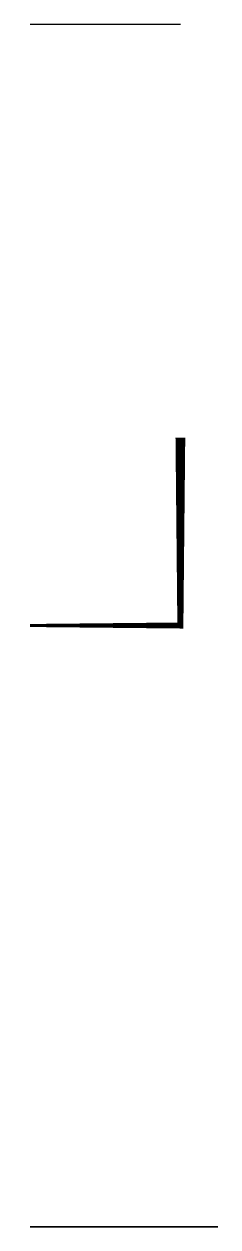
# Model space of a CAD drawing. Header units: millimetres. Extents: x -4 to 125, y 0 to 800.
import ezdxf

# ---------------------------------------------------------------- set-up
doc = ezdxf.new("R2010")
doc.units = ezdxf.units.MM
doc.layers.add('Locked', color=7, linetype='Continuous')

msp = doc.modelspace()

# ---------------------------------------------------------------- linework, layer by layer
at = {"color": 1, "lineweight": 35}
msp.add_line((0, 0), (125, 0), dxfattribs=at)
msp.add_lwpolyline([(0, 400, 2, 4, 0), (100, 400, 4, 6.5, 0), (100, 525, 6, 8, 0)], format="xyseb")
at = {"layer": 'Locked'}
msp.add_line((0, 800), (100, 800), dxfattribs=at)

doc.saveas('drawing.dxf')
